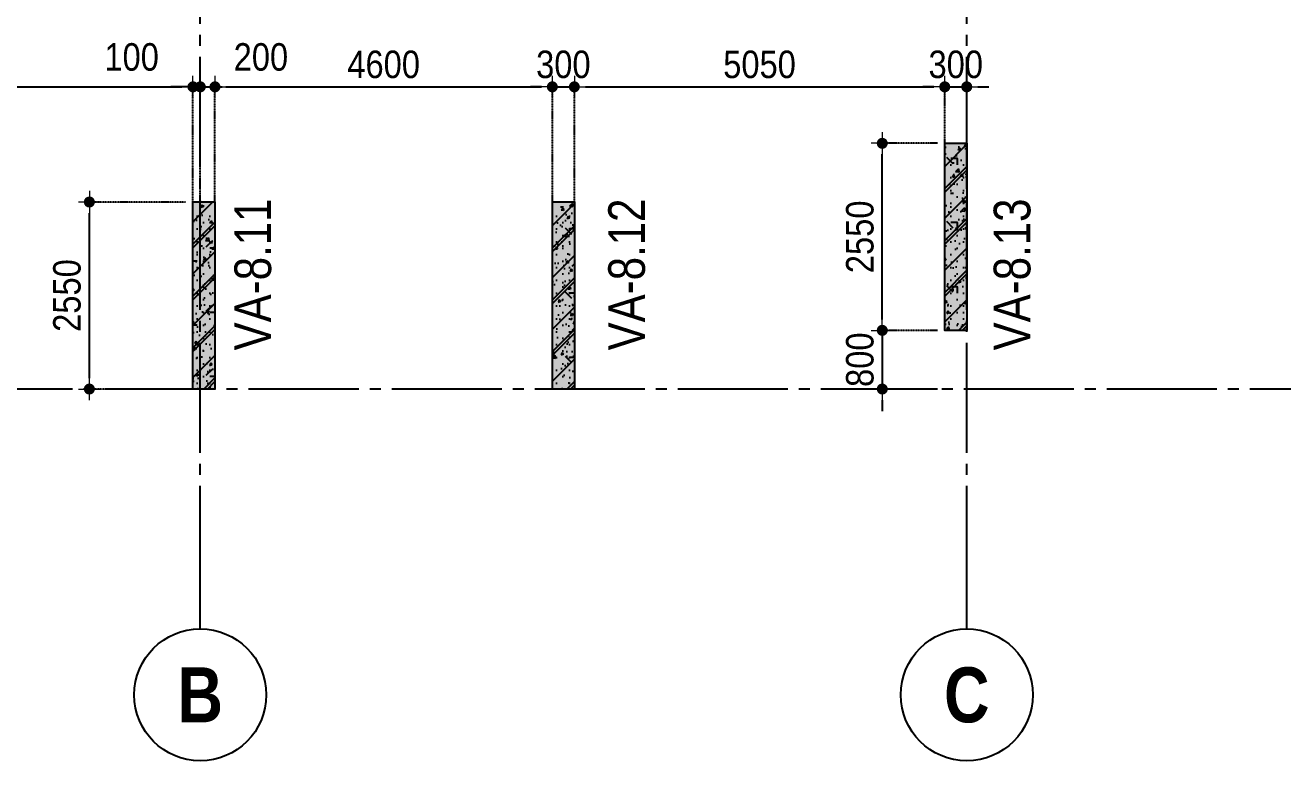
# Model space of a CAD drawing. Header units: millimetres. Extents: x -3973692 to -2843767, y 592734 to 838475.
# Drawn here: x -2938633 to -2921486, y 695162 to 705192 of the extents above; entities that cross this region are included whole.
import ezdxf
from ezdxf.enums import TextEntityAlignment as Align

# ---------------------------------------------------------------- set-up
doc = ezdxf.new("R2010")
doc.units = ezdxf.units.MM
doc.header["$MEASUREMENT"] = 0
doc.header["$PDMODE"] = 3
doc.header["$PDSIZE"] = -20
for name, pattern in [('CHG_XX_Luoi truc-Block A$0$MB_Luoi truc-150-TWA$0$Center101', [13, 10, -1, 1, -1]), ('DIVIDE2', [15.87499999999999, 6.349999999999998, -3.174999999999998, 0, -3.174999999999998, 0, -3.174999999999998]), ('HIDDEN5', [2.8375, 1.25, -1.5875])]:
    doc.linetypes.add(name, pattern=pattern)
doc.layers.get('0').update_dxf_attribs({"lineweight": 9})
doc.layers.get('Defpoints').update_dxf_attribs({"color": 10, "lineweight": 0})
for name, color, linetype, lineweight in [("'S_General_Dim_1", 1, 'Continuous', 18), ("'S_General_Divide_3 Intermediate", 3, 'DIVIDE2', 40), ('CHG_XX_Cot_Block A-T8-15$0$DBAO', 3, 'Continuous', 13), ('TEXT', 7, 'Continuous', 15)]:
    doc.layers.add(name, color=color, linetype=linetype, lineweight=lineweight)
for name, color, linetype in [('CHG_XX_Cot_Block A-T8-15$0$mb_cot tang 14-17 twa$0$Concrete Hatch', 218, 'Continuous'), ('CHG_XX_Cot_Block A-T8-15$0$mb_cot tang 14-17 twa$0$Concrete Line', 6, 'Continuous'), ('CHG_XX_Cot_Block A-T8-15$0$mb_cot tang 14-17 twa$0$Concrete Solid', 216, 'Continuous'), ('CHG_XX_Luoi truc-Block A$0$MB_Luoi truc-150-TWA$0$Grid', 34, 'Continuous'), ('CHG_XX_Luoi truc-Block A$0$MB_Luoi truc-150-TWA$0$Grid Line', 251, 'CHG_XX_Luoi truc-Block A$0$MB_Luoi truc-150-TWA$0$Center101')]:
    doc.layers.add(name, color=color, linetype=linetype)
doc.styles.add('arial', font='arial.ttf', dxfattribs={"width": 0.85})
doc.styles.add('CHG_XX_Luoi truc-Block A$0$MB_Luoi truc-150-TWA$0$Grid A-F$0$VNI-HelveCB', font='')
doc.styles.add('TTP-HelCon', font='')
doc.styles.get('CHG_XX_Luoi truc-Block A$0$MB_Luoi truc-150-TWA$0$Grid A-F$0$VNI-HelveCB').set_extended_font_data('VNI-Helve-Condense', bold=True)
doc.styles.get('TTP-HelCon').set_extended_font_data('VNI-Helve-Condense')
doc.dimstyles.new('150', dxfattribs={"dimscale": 150, "dimtxt": 2.5, "dimasz": 1, "dimexe": 0, "dimexo": 0, "dimgap": 0.75, "dimtad": 1, "dimdec": 0, "dimzin": 9, "dimdsep": 46, "dimtxsty": 'arial', "dimblk1": 'DIMDOT', "dimblk2": 'DIMDOT', "dimsah": 1, "dimcen": 2, "dimdle": 3, "dimclre": 8, "dimclrt": 2, "dimadec": 0, "dimazin": 0, "dimtfac": 1, "dimtdec": 0, "dimtix": 1, "dimtmove": 2, "dimatfit": 3, "dimldrblk": 'DIMPIJL', "dimfxl": 1, "dimtvp": 1.8, "dimtolj": 1, "dimtzin": 0, "dimarcsym": 0})

# ---------------------------------------------------------------- blocks, each defined once
blk = doc.blocks.new('*U3016')
at = {"layer": 'CHG_XX_Luoi truc-Block A$0$MB_Luoi truc-150-TWA$0$Grid', "lineweight": -2}
blk.add_line((0, -3), (0, 0), dxfattribs=at)
blk.add_circle((0, -9), 6, dxfattribs=at)
at = {"layer": 'CHG_XX_Luoi truc-Block A$0$MB_Luoi truc-150-TWA$0$Grid Line'}
blk.add_line((0, 0), (0, 467.0000000000001), dxfattribs=at)
at = {"layer": 'CHG_XX_Luoi truc-Block A$0$MB_Luoi truc-150-TWA$0$Grid', "lineweight": -2, "style": 'CHG_XX_Luoi truc-Block A$0$MB_Luoi truc-150-TWA$0$Grid A-F$0$VNI-HelveCB'}
for tag, p in [('GRIDSUB', (0, 476.0000000000001)), ('GRID', (0, -9))]:
    blk.add_attdef(tag, text='', height=5, dxfattribs=at).set_placement(p, align=Align.MIDDLE)
blk = doc.blocks.new('*U3014')
at = {"layer": 'CHG_XX_Luoi truc-Block A$0$MB_Luoi truc-150-TWA$0$Grid Line'}
blk.add_line((0, 0), (0, 404), dxfattribs=at)
at = {"layer": 'CHG_XX_Luoi truc-Block A$0$MB_Luoi truc-150-TWA$0$Grid', "lineweight": -2, "style": 'CHG_XX_Luoi truc-Block A$0$MB_Luoi truc-150-TWA$0$Grid A-F$0$VNI-HelveCB'}
for tag, p in [('GRIDSUB', (0, 413)), ('GRID', (0, -9))]:
    blk.add_attdef(tag, text='', height=5, dxfattribs=at).set_placement(p, align=Align.MIDDLE)
blk = doc.blocks.new('CHG_XX_Luoi truc-Block A')
at = {"layer": 'CHG_XX_Luoi truc-Block A$0$MB_Luoi truc-150-TWA$0$Grid'}
ref = blk.add_blockref('*U3016', (12250, 87440.67921933654), dxfattribs=dict(at, xscale=150, yscale=150, zscale=150))
ref.add_attrib('GRID', 'B', dxfattribs={"lineweight": -2, "height": 750, "style": 'CHG_XX_Luoi truc-Block A$0$MB_Luoi truc-150-TWA$0$Grid A-F$0$VNI-HelveCB'}).set_placement((12250, 86090.67921933654), align=Align.MIDDLE)
ref = blk.add_blockref('*U3016', (22700, 87440.67921933654), dxfattribs=dict(at, xscale=150, yscale=150, zscale=150))
ref.add_attrib('GRID', 'C', dxfattribs={"lineweight": -2, "height": 750, "style": 'CHG_XX_Luoi truc-Block A$0$MB_Luoi truc-150-TWA$0$Grid A-F$0$VNI-HelveCB'}).set_placement((22700, 86090.67921933654), align=Align.MIDDLE)
at = {"layer": 'CHG_XX_Luoi truc-Block A$0$MB_Luoi truc-150-TWA$0$Grid', "xscale": -150, "yscale": 150, "zscale": 150, "rotation": 90}
blk.add_blockref('*U3014', (57309.50927037185, 90259.63568854521), dxfattribs=at)
blk = doc.blocks.new('*U3163')
at = {"layer": 'CHG_XX_Cot_Block A-T8-15$0$mb_cot tang 14-17 twa$0$Concrete Hatch'}
h = blk.add_hatch(dxfattribs=at)
h.set_pattern_fill('CONCRETE', color=256, scale=50, style=0, pattern_type=2)
h.set_pattern_definition([(45, (-1800.000000000116, 50.00000000000006), (-176.7766952966369, 176.7766952966369), []), (45, (-1800.000000000116, 100.0000000000001), (-353.5533905932737, 353.5533905932738), []), (49.99999999999999, (-1800.000000000116, 50.00000000000006), (358.6300913003767, -31.37606749129755), [37.5, -412.5]), (355, (-1800.000000000116, 50.00000000000006), (-69.3756668065, 376.0960668500059), [30, -330]), (100.4514, (-1770.114160000116, 47.38533000000007), (289.2546908570108, 344.7197710304768), [31.870095, -350.571056]), (46.18420000000001, (-1800.000000000116, 150.0000000000001), (533.6205243128222, -82.75950716450905), [56.25, -618.75]), (96.6356, (-1755.531627500116, 143.1033465), (467.3313527743517, 487.0589354502209), [47.805144, -525.8565]), (351.1842, (-1800.000000000116, 150.0000000000001), (467.3309725668136, 487.0593004626623), [45, -495]), (21, (-1750.000000000116, 125.0000000000001), (298.4535260592309, -201.3094453326694), [37.5, -412.5]), (326.0000000000001, (-1750.000000000116, 125.0000000000001), (121.6576659607909, 362.5750225234265), [30, -330]), (71.4514, (-1725.128883500116, 108.2241970000001), (420.111314290745, 161.2652483549762), [31.870095, -350.571056]), (37.50000000000001, (-1800.000000000116, 50.00000000000006), (6.079927658645334, 166.4469269156558), [0, -326, 0, -335, 0, -331.25]), (7.499999999999999, (-1800.000000000116, 50.00000000000006), (131.5347687210743, 197.2058559411801), [0, -191, 0, -318.5, 0, -126.25]), (327.5, (-1911.500000000116, 50.00000000000006), (266.9112180862045, -11.2774358671899), [0, -125, 0, -390, 0, -517.5]), (317.5, (-1961.500000000116, 50.00000000000006), (291.5930846711931, 50.05249116615882), [0, -162.5, 0, -259, 0, -367.5]), (0, (-1625.000000000116, 225.0000000000001), (0, 875), [87.5, -787.5]), (0, (-1362.500000000116, 400.0000000000001), (0, 875), [87.5, -787.5]), (0, (-1537.500000000116, 750), (0, 875), [87.5, -350, 87.5, -350]), (90, (-1625.000000000116, 225.0000000000001), (-875, 5.35782974626967e-14), [87.5, -787.5]), (90, (-1537.500000000116, 750), (-875, 5.35782974626967e-14), [87.5, -787.5]), (90, (-1275.000000000116, 400.0000000000001), (-875, 5.35782974626967e-14), [87.5, -787.5]), (90, (-1100.000000000116, 662.5), (-875, 5.35782974626967e-14), [87.5, -787.5]), (135, (-1537.500000000116, 225.0000000000001), (-875.016357447105, 8.881784197001252e-14), [123.76, -1113.7]), (135, (-1450.000000000116, 750), (-875.016357447105, 8.881784197001252e-14), [123.76, -1113.7]), (45, (-1362.500000000116, 400.0000000000001), (8.881784197001252e-14, 875.016357447105), [123.76, -247.485, 123.76, -742.455]), (0, (-1975.000000000116, 50.00000000000006), (87.5, 87.5), [-175, 0])])
h.paths.add_polyline_path([(-2150.000000000116, 200), (-2150.000000000116, -99.99999999999994), (400, -100.0000000000001), (400, 200)])
at = {"layer": 'CHG_XX_Cot_Block A-T8-15$0$mb_cot tang 14-17 twa$0$Concrete Solid'}
blk.add_hatch(color=256, dxfattribs=at).paths.add_polyline_path([(-2150.000000000116, 200), (-2150.000000000116, -99.99999999999994), (400, -100.0000000000001), (400, 200)])
at = {"layer": 'CHG_XX_Cot_Block A-T8-15$0$mb_cot tang 14-17 twa$0$Concrete Line'}
blk.add_lwpolyline([(-2150.000000000116, 200), (-2150.000000000116, -99.99999999999994), (400, -100.0000000000001), (400, 200)], close=True, dxfattribs=at)
blk = doc.blocks.new('*U3167')
at = {"layer": 'CHG_XX_Cot_Block A-T8-15$0$mb_cot tang 14-17 twa$0$Concrete Hatch'}
h = blk.add_hatch(dxfattribs=at)
h.set_pattern_fill('CONCRETE', color=256, scale=50, style=0, pattern_type=2)
h.set_pattern_definition([(45, (-1800.000000000116, -249.9999999999995), (-176.7766952966369, 176.7766952966369), []), (45, (-1800.000000000116, -199.9999999999995), (-353.5533905932737, 353.5533905932738), []), (49.99999999999999, (-1800.000000000116, -249.9999999999995), (358.6300913003767, -31.37606749129755), [37.5, -412.5]), (355, (-1800.000000000116, -249.9999999999995), (-69.3756668065, 376.0960668500059), [30, -330]), (100.4514, (-1770.114160000116, -252.6146699999995), (289.2546908570108, 344.7197710304768), [31.870095, -350.571056]), (46.18420000000001, (-1800.000000000116, -149.9999999999995), (533.6205243128222, -82.75950716450905), [56.25, -618.75]), (96.6356, (-1755.531627500116, -156.8966534999996), (467.3313527743517, 487.0589354502209), [47.805144, -525.8565]), (351.1842, (-1800.000000000116, -149.9999999999995), (467.3309725668136, 487.0593004626623), [45, -495]), (21, (-1750.000000000116, -174.9999999999995), (298.4535260592309, -201.3094453326694), [37.5, -412.5]), (326.0000000000001, (-1750.000000000116, -174.9999999999995), (121.6576659607909, 362.5750225234265), [30, -330]), (71.4514, (-1725.128883500116, -191.7758029999995), (420.111314290745, 161.2652483549762), [31.870095, -350.571056]), (37.50000000000001, (-1800.000000000116, -249.9999999999995), (6.079927658645334, 166.4469269156558), [0, -326, 0, -335, 0, -331.25]), (7.499999999999999, (-1800.000000000116, -249.9999999999995), (131.5347687210743, 197.2058559411801), [0, -191, 0, -318.5, 0, -126.25]), (327.5, (-1911.500000000116, -249.9999999999995), (266.9112180862045, -11.2774358671899), [0, -125, 0, -390, 0, -517.5]), (317.5, (-1961.500000000116, -249.9999999999995), (291.5930846711931, 50.05249116615882), [0, -162.5, 0, -259, 0, -367.5]), (0, (-1625.000000000116, -74.99999999999955), (0, 875), [87.5, -787.5]), (0, (-1362.500000000116, 100.0000000000005), (0, 875), [87.5, -787.5]), (0, (-1537.500000000116, 450.0000000000005), (0, 875), [87.5, -350, 87.5, -350]), (90, (-1625.000000000116, -74.99999999999955), (-875, 5.35782974626967e-14), [87.5, -787.5]), (90, (-1537.500000000116, 450.0000000000005), (-875, 5.35782974626967e-14), [87.5, -787.5]), (90, (-1275.000000000116, 100.0000000000005), (-875, 5.35782974626967e-14), [87.5, -787.5]), (90, (-1100.000000000116, 362.5000000000005), (-875, 5.35782974626967e-14), [87.5, -787.5]), (135, (-1537.500000000116, -74.99999999999955), (-875.016357447105, 8.881784197001252e-14), [123.76, -1113.7]), (135, (-1450.000000000116, 450.0000000000005), (-875.016357447105, 8.881784197001252e-14), [123.76, -1113.7]), (45, (-1362.500000000116, 100.0000000000005), (8.881784197001252e-14, 875.016357447105), [123.76, -247.485, 123.76, -742.455]), (0, (-1975.000000000116, -249.9999999999995), (87.5, 87.5), [-175, 0])])
h.paths.add_polyline_path([(-2150.000000000116, 50.00000000000031), (-2150.000000000116, -249.9999999999999), (400, -250), (400, 50.00000000000031)])
at = {"layer": 'CHG_XX_Cot_Block A-T8-15$0$mb_cot tang 14-17 twa$0$Concrete Solid'}
blk.add_hatch(color=256, dxfattribs=at).paths.add_polyline_path([(-2150.000000000116, 50.00000000000031), (-2150.000000000116, -249.9999999999999), (400, -250), (400, 50.00000000000031)])
at = {"layer": 'CHG_XX_Cot_Block A-T8-15$0$mb_cot tang 14-17 twa$0$Concrete Line'}
blk.add_lwpolyline([(-2150.000000000116, 50.00000000000031), (-2150.000000000116, -249.9999999999999), (400, -250), (400, 50.00000000000031)], close=True, dxfattribs=at)
blk = doc.blocks.new('CHG_XX_Cot_Block A-T8-15')
at = {"layer": 'CHG_XX_Cot_Block A-T8-15$0$DBAO'}
blk.add_blockref('CHG_XX_Luoi truc-Block A', (8014952.261310224, 1085573.729690651), dxfattribs=at)
at = {"layer": 'CHG_XX_Cot_Block A-T8-15$0$mb_cot tang 14-17 twa$0$Concrete Line', "xscale": -1, "rotation": 90}
for name, p in [('*U3167', (8037402.261310224, 1177033.729690651)), ('*U3163', (8027302.261310224, 1176233.729690651)), ('*U3163', (8032202.261310224, 1176233.729690651))]:
    blk.add_blockref(name, p, dxfattribs=at)
blk = doc.blocks.new('DIMDOT')
for p, q in [((1, 0), (-1, 0)), ((0, -1), (0, 1))]:
    blk.add_line(p, q)
at = {"const_width": 0.5}
blk.add_lwpolyline([(-0.25, 0, 1), (0.25, 0, 1)], format="xyb", close=True, dxfattribs=at)
blk = doc.blocks.new('*D693')
at = {"layer": "'S_General_Dim_1", "color": 8, "linetype": 'HIDDEN5', "lineweight": -2, "transparency": 16777216}
for p, q in [((-2936445.198556937, 702780.6471370918), (-2937757.267521527, 702780.6471370918)), ((-2936445.198556937, 700230.6471370918), (-2937757.267521527, 700230.6471370918))]:
    blk.add_line(p, q, dxfattribs=at)
at = {"layer": "'S_General_Dim_1", "color": 0, "lineweight": -2, "transparency": 16777216}
blk.add_line((-2937757.267521527, 700380.6471370918), (-2937757.267521527, 702630.6471370918), dxfattribs=at)
at = {"layer": 'Defpoints', "color": 0, "transparency": 16777216}
for p in [(-2937757.267521527, 702780.6471370918), (-2936445.198556937, 702780.6471370918), (-2936445.198556937, 700230.6471370918)]:
    blk.add_point(p, dxfattribs=at)
at = {"layer": "'S_General_Dim_1", "color": 0, "lineweight": -2, "transparency": 16777216, "xscale": 150, "yscale": 150, "zscale": 150}
for p, rotation in [((-2937757.267521527, 702780.6471370918), 90), ((-2937757.267521527, 700230.6471370918), 270)]:
    blk.add_blockref('DIMDOT', p, dxfattribs=dict(at, rotation=rotation))
at = {"layer": "'S_General_Dim_1", "color": 2, "transparency": 16777216, "insert": (-2938061.232391922, 701505.6471370927), "char_height": 375, "attachment_point": 5, "rotation": 90, "style": 'arial'}
blk.add_mtext('\\A1;2550', dxfattribs=at)
blk = doc.blocks.new('DIMPIJL')
at = {"linetype": 'ByBlock'}
blk.add_solid([(-2.5, 0.4166666666666686), (-2.5, -0.4166666666666686), (0, 0)], dxfattribs=at)
blk = doc.blocks.new('*D694')
at = {"layer": "'S_General_Dim_1", "color": 8, "linetype": 'HIDDEN5', "lineweight": -2, "transparency": 16777216}
for p, q in [((-2944095.198556676, 702780.6471370916), (-2944095.198556676, 704350.7528729696)), ((-2936345.198556936, 702781.011449595), (-2936345.198556936, 704350.7528729696))]:
    blk.add_line(p, q, dxfattribs=at)
at = {"layer": "'S_General_Dim_1", "color": 0, "lineweight": -2, "transparency": 16777216}
blk.add_line((-2943945.198556676, 704350.7528729696), (-2936495.198556936, 704350.7528729696), dxfattribs=at)
at = {"layer": 'Defpoints', "color": 0, "transparency": 16777216}
for p in [(-2936345.198556936, 704350.7528729696), (-2944095.198556676, 702780.6471370916), (-2936345.198556936, 702781.011449595)]:
    blk.add_point(p, dxfattribs=at)
at = {"layer": "'S_General_Dim_1", "color": 0, "lineweight": -2, "transparency": 16777216, "xscale": 150, "yscale": 150, "zscale": 150, "rotation": 180}
blk.add_blockref('DIMDOT', (-2944095.198556676, 704350.7528729696), dxfattribs=at)
at = {"layer": "'S_General_Dim_1", "color": 0, "lineweight": -2, "transparency": 16777216, "xscale": 150, "yscale": 150, "zscale": 150}
blk.add_blockref('DIMDOT', (-2936345.198556936, 704350.7528729696), dxfattribs=at)
at = {"layer": "'S_General_Dim_1", "color": 2, "transparency": 16777216, "insert": (-2940220.198556806, 704654.7177433652), "char_height": 375, "attachment_point": 5, "style": 'arial'}
blk.add_mtext('\\A1;7750', dxfattribs=at)
blk = doc.blocks.new('*D695')
at = {"layer": "'S_General_Dim_1", "color": 0, "lineweight": -2, "transparency": 16777216}
for p, q in [((-2936495.198556936, 704350.7528729696), (-2936645.198556936, 704350.7528729696)), ((-2936345.198556936, 704350.7528729696), (-2936245.198556936, 704350.7528729696)), ((-2936095.198556936, 704350.7528729696), (-2935945.198556936, 704350.7528729696))]:
    blk.add_line(p, q, dxfattribs=at)
at = {"layer": "'S_General_Dim_1", "color": 8, "linetype": 'HIDDEN5', "lineweight": -2, "transparency": 16777216}
for p, q in [((-2936345.198556936, 702781.011449595), (-2936345.198556936, 704350.7528729696)), ((-2936245.198556936, 702780.6471370916), (-2936245.198556936, 704350.7528729696))]:
    blk.add_line(p, q, dxfattribs=at)
at = {"layer": 'Defpoints', "color": 0, "transparency": 16777216}
for p in [(-2936245.198556936, 704350.7528729696), (-2936345.198556936, 702781.011449595), (-2936245.198556936, 702780.6471370916)]:
    blk.add_point(p, dxfattribs=at)
at = {"layer": "'S_General_Dim_1", "color": 0, "lineweight": -2, "transparency": 16777216, "xscale": 150, "yscale": 150, "zscale": 150}
blk.add_blockref('DIMDOT', (-2936345.198556936, 704350.7528729696), dxfattribs=at)
at = {"layer": "'S_General_Dim_1", "color": 0, "lineweight": -2, "transparency": 16777216, "xscale": 150, "yscale": 150, "zscale": 150, "rotation": 180}
blk.add_blockref('DIMDOT', (-2936245.198556936, 704350.7528729696), dxfattribs=at)
at = {"layer": "'S_General_Dim_1", "color": 2, "transparency": 16777216, "insert": (-2937180.966588379, 704756.0393668305), "char_height": 375, "attachment_point": 5, "style": 'arial'}
blk.add_mtext('\\A1;100', dxfattribs=at)
blk = doc.blocks.new('*D696')
at = {"layer": "'S_General_Dim_1", "color": 0, "lineweight": -2, "transparency": 16777216}
for p, q in [((-2936395.198556936, 704350.7528729696), (-2936545.198556936, 704350.7528729696)), ((-2936245.198556936, 704350.7528729696), (-2936045.198556936, 704350.7528729696)), ((-2935895.198556936, 704350.7528729696), (-2935745.198556936, 704350.7528729696))]:
    blk.add_line(p, q, dxfattribs=at)
at = {"layer": "'S_General_Dim_1", "color": 8, "linetype": 'HIDDEN5', "lineweight": -2, "transparency": 16777216}
for p, q in [((-2936245.198556936, 702780.6471370916), (-2936245.198556936, 704350.7528729696)), ((-2936045.198556936, 702780.6471370916), (-2936045.198556936, 704350.7528729696))]:
    blk.add_line(p, q, dxfattribs=at)
at = {"layer": 'Defpoints', "color": 0, "transparency": 16777216}
for p in [(-2936045.198556936, 704350.7528729696), (-2936245.198556936, 702780.6471370916), (-2936045.198556936, 702780.6471370916)]:
    blk.add_point(p, dxfattribs=at)
at = {"layer": "'S_General_Dim_1", "color": 0, "lineweight": -2, "transparency": 16777216, "xscale": 150, "yscale": 150, "zscale": 150}
blk.add_blockref('DIMDOT', (-2936245.198556936, 704350.7528729696), dxfattribs=at)
at = {"layer": "'S_General_Dim_1", "color": 0, "lineweight": -2, "transparency": 16777216, "xscale": 150, "yscale": 150, "zscale": 150, "rotation": 180}
blk.add_blockref('DIMDOT', (-2936045.198556936, 704350.7528729696), dxfattribs=at)
at = {"layer": "'S_General_Dim_1", "color": 2, "transparency": 16777216, "insert": (-2935418.784225051, 704756.0393668305), "char_height": 375, "attachment_point": 5, "style": 'arial'}
blk.add_mtext('\\A1;200', dxfattribs=at)
blk = doc.blocks.new('*D697')
at = {"layer": "'S_General_Dim_1", "color": 8, "linetype": 'HIDDEN5', "lineweight": -2, "transparency": 16777216}
for p, q in [((-2936045.198556936, 702780.6471370916), (-2936045.198556936, 704350.7528729696)), ((-2931445.198556936, 702780.6471370916), (-2931445.198556936, 704350.7528729696))]:
    blk.add_line(p, q, dxfattribs=at)
at = {"layer": "'S_General_Dim_1", "color": 0, "lineweight": -2, "transparency": 16777216}
blk.add_line((-2935895.198556936, 704350.7528729696), (-2931595.198556936, 704350.7528729696), dxfattribs=at)
at = {"layer": 'Defpoints', "color": 0, "transparency": 16777216}
for p in [(-2931445.198556936, 704350.7528729696), (-2936045.198556936, 702780.6471370916), (-2931445.198556936, 702780.6471370916)]:
    blk.add_point(p, dxfattribs=at)
at = {"layer": "'S_General_Dim_1", "color": 0, "lineweight": -2, "transparency": 16777216, "xscale": 150, "yscale": 150, "zscale": 150, "rotation": 180}
blk.add_blockref('DIMDOT', (-2936045.198556936, 704350.7528729696), dxfattribs=at)
at = {"layer": "'S_General_Dim_1", "color": 0, "lineweight": -2, "transparency": 16777216, "xscale": 150, "yscale": 150, "zscale": 150}
blk.add_blockref('DIMDOT', (-2931445.198556936, 704350.7528729696), dxfattribs=at)
at = {"layer": "'S_General_Dim_1", "color": 2, "transparency": 16777216, "insert": (-2933745.198556936, 704654.7177433652), "char_height": 375, "attachment_point": 5, "style": 'arial'}
blk.add_mtext('\\A1;4600', dxfattribs=at)
blk = doc.blocks.new('*D698')
at = {"layer": "'S_General_Dim_1", "color": 0, "lineweight": -2, "transparency": 16777216}
for p, q in [((-2931595.198556936, 704350.7528729696), (-2931745.198556936, 704350.7528729696)), ((-2931445.198556936, 704350.7528729696), (-2931145.198556936, 704350.7528729696)), ((-2930995.198556936, 704350.7528729696), (-2930845.198556936, 704350.7528729696))]:
    blk.add_line(p, q, dxfattribs=at)
at = {"layer": "'S_General_Dim_1", "color": 8, "linetype": 'HIDDEN5', "lineweight": -2, "transparency": 16777216}
for p, q in [((-2931445.198556936, 702780.6471370916), (-2931445.198556936, 704350.7528729696)), ((-2931145.198556936, 702781.011449595), (-2931145.198556936, 704350.7528729696))]:
    blk.add_line(p, q, dxfattribs=at)
at = {"layer": 'Defpoints', "color": 0, "transparency": 16777216}
for p in [(-2931145.198556936, 704350.7528729696), (-2931445.198556936, 702780.6471370916), (-2931145.198556936, 702781.011449595)]:
    blk.add_point(p, dxfattribs=at)
at = {"layer": "'S_General_Dim_1", "color": 0, "lineweight": -2, "transparency": 16777216, "xscale": 150, "yscale": 150, "zscale": 150}
blk.add_blockref('DIMDOT', (-2931445.198556936, 704350.7528729696), dxfattribs=at)
at = {"layer": "'S_General_Dim_1", "color": 0, "lineweight": -2, "transparency": 16777216, "xscale": 150, "yscale": 150, "zscale": 150, "rotation": 180}
blk.add_blockref('DIMDOT', (-2931145.198556936, 704350.7528729696), dxfattribs=at)
at = {"layer": "'S_General_Dim_1", "color": 2, "transparency": 16777216, "insert": (-2931295.198556936, 704654.8456424102), "char_height": 375, "attachment_point": 5, "style": 'arial'}
blk.add_mtext('\\A1;300', dxfattribs=at)
blk = doc.blocks.new('*D699')
at = {"layer": "'S_General_Dim_1", "color": 8, "linetype": 'HIDDEN5', "lineweight": -2, "transparency": 16777216}
for p, q in [((-2931145.198556936, 702781.011449595), (-2931145.198556936, 704350.7528729696)), ((-2926095.198556936, 703581.011449595), (-2926095.198556936, 704350.7528729696))]:
    blk.add_line(p, q, dxfattribs=at)
at = {"layer": "'S_General_Dim_1", "color": 0, "lineweight": -2, "transparency": 16777216}
blk.add_line((-2930995.198556936, 704350.7528729696), (-2926245.198556936, 704350.7528729696), dxfattribs=at)
at = {"layer": 'Defpoints', "color": 0, "transparency": 16777216}
for p in [(-2926095.198556936, 704350.7528729696), (-2926095.198556936, 703581.011449595), (-2931145.198556936, 702781.011449595)]:
    blk.add_point(p, dxfattribs=at)
at = {"layer": "'S_General_Dim_1", "color": 0, "lineweight": -2, "transparency": 16777216, "xscale": 150, "yscale": 150, "zscale": 150, "rotation": 180}
blk.add_blockref('DIMDOT', (-2931145.198556936, 704350.7528729696), dxfattribs=at)
at = {"layer": "'S_General_Dim_1", "color": 0, "lineweight": -2, "transparency": 16777216, "xscale": 150, "yscale": 150, "zscale": 150}
blk.add_blockref('DIMDOT', (-2926095.198556936, 704350.7528729696), dxfattribs=at)
at = {"layer": "'S_General_Dim_1", "color": 2, "transparency": 16777216, "insert": (-2928620.198556936, 704654.7177433652), "char_height": 375, "attachment_point": 5, "style": 'arial'}
blk.add_mtext('\\A1;5050', dxfattribs=at)
blk = doc.blocks.new('*D700')
at = {"layer": "'S_General_Dim_1", "color": 0, "lineweight": -2, "transparency": 16777216}
for p, q in [((-2926245.198556936, 704350.7528729696), (-2926395.198556936, 704350.7528729696)), ((-2926095.198556936, 704350.7528729696), (-2925795.198556936, 704350.7528729696)), ((-2925645.198556936, 704350.7528729696), (-2925495.198556936, 704350.7528729696))]:
    blk.add_line(p, q, dxfattribs=at)
at = {"layer": "'S_General_Dim_1", "color": 8, "linetype": 'HIDDEN5', "lineweight": -2, "transparency": 16777216}
for p, q in [((-2926095.198556936, 703581.011449595), (-2926095.198556936, 704350.7528729696)), ((-2925795.198556936, 703580.6471380697), (-2925795.198556936, 704350.7528729696))]:
    blk.add_line(p, q, dxfattribs=at)
at = {"layer": 'Defpoints', "color": 0, "transparency": 16777216}
for p in [(-2925795.198556936, 704350.7528729696), (-2926095.198556936, 703581.011449595), (-2925795.198556936, 703580.6471380697)]:
    blk.add_point(p, dxfattribs=at)
at = {"layer": "'S_General_Dim_1", "color": 0, "lineweight": -2, "transparency": 16777216, "xscale": 150, "yscale": 150, "zscale": 150}
blk.add_blockref('DIMDOT', (-2926095.198556936, 704350.7528729696), dxfattribs=at)
at = {"layer": "'S_General_Dim_1", "color": 0, "lineweight": -2, "transparency": 16777216, "xscale": 150, "yscale": 150, "zscale": 150, "rotation": 180}
blk.add_blockref('DIMDOT', (-2925795.198556936, 704350.7528729696), dxfattribs=at)
at = {"layer": "'S_General_Dim_1", "color": 2, "transparency": 16777216, "insert": (-2925945.198556936, 704654.8456424102), "char_height": 375, "attachment_point": 5, "style": 'arial'}
blk.add_mtext('\\A1;300', dxfattribs=at)
blk = doc.blocks.new('*D701')
at = {"layer": "'S_General_Dim_1", "color": 0, "lineweight": -2, "transparency": 16777216}
for p, q in [((-2926947.133981165, 701180.64713807), (-2926947.133981165, 701330.64713807)), ((-2926947.133981165, 701030.64713807), (-2926947.133981165, 700230.6471381313)), ((-2926947.133981165, 700080.6471381313), (-2926947.133981165, 699930.6471381313))]:
    blk.add_line(p, q, dxfattribs=at)
at = {"layer": "'S_General_Dim_1", "color": 8, "linetype": 'HIDDEN5', "lineweight": -2, "transparency": 16777216}
for p, q in [((-2926195.198556937, 701030.64713807), (-2926947.133981165, 701030.64713807)), ((-2926195.198556937, 700230.6471381313), (-2926947.133981165, 700230.6471381313))]:
    blk.add_line(p, q, dxfattribs=at)
at = {"layer": 'Defpoints', "color": 0, "transparency": 16777216}
for p in [(-2926195.198556937, 701030.64713807), (-2926947.133981165, 700230.6471381313), (-2926195.198556937, 700230.6471381313)]:
    blk.add_point(p, dxfattribs=at)
at = {"layer": "'S_General_Dim_1", "color": 0, "lineweight": -2, "transparency": 16777216, "xscale": 150, "yscale": 150, "zscale": 150}
for p, rotation in [((-2926947.133981165, 701030.64713807), 270), ((-2926947.133981165, 700230.6471381313), 90)]:
    blk.add_blockref('DIMDOT', p, dxfattribs=dict(at, rotation=rotation))
at = {"layer": "'S_General_Dim_1", "color": 2, "transparency": 16777216, "insert": (-2927251.09885156, 700630.6471381015), "char_height": 375, "attachment_point": 5, "rotation": 90, "style": 'arial'}
blk.add_mtext('\\A1;800', dxfattribs=at)
blk = doc.blocks.new('*D702')
at = {"layer": "'S_General_Dim_1", "color": 8, "linetype": 'HIDDEN5', "lineweight": -2, "transparency": 16777216}
for p, q in [((-2926195.198556937, 703580.64713807), (-2926947.133981172, 703580.64713807)), ((-2926195.198556937, 701030.64713807), (-2926947.133981172, 701030.64713807))]:
    blk.add_line(p, q, dxfattribs=at)
at = {"layer": "'S_General_Dim_1", "color": 0, "lineweight": -2, "transparency": 16777216}
blk.add_line((-2926947.133981172, 701180.64713807), (-2926947.133981172, 703430.64713807), dxfattribs=at)
at = {"layer": 'Defpoints', "color": 0, "transparency": 16777216}
for p in [(-2926947.133981172, 703580.64713807), (-2926195.198556937, 703580.64713807), (-2926195.198556937, 701030.64713807)]:
    blk.add_point(p, dxfattribs=at)
at = {"layer": "'S_General_Dim_1", "color": 0, "lineweight": -2, "transparency": 16777216, "xscale": 150, "yscale": 150, "zscale": 150}
for p, rotation in [((-2926947.133981172, 703580.64713807), 90), ((-2926947.133981172, 701030.64713807), 270)]:
    blk.add_blockref('DIMDOT', p, dxfattribs=dict(at, rotation=rotation))
at = {"layer": "'S_General_Dim_1", "color": 2, "transparency": 16777216, "insert": (-2927251.098851568, 702305.6471380708), "char_height": 375, "attachment_point": 5, "rotation": 90, "style": 'arial'}
blk.add_mtext('\\A1;2550', dxfattribs=at)
blk = doc.blocks.new('a')
at = {"layer": 'TEXT', "color": 3, "style": 'TTP-HelCon'}
for s, p in [('VA-8.11', (13215.61697997525, -61462.93532885285)), ('VA-8.12', (18312.62097997591, -61462.93532885285)), ('VA-8.13', (23567.26447997615, -61462.93532885285))]:
    blk.add_text(s, height=500, rotation=90, dxfattribs=at).set_placement(p)

msp = doc.modelspace()

# ---------------------------------------------------------------- block references
at = {"layer": "'S_General_Divide_3 Intermediate"}
msp.add_blockref('CHG_XX_Cot_Block A-T8-15', (-10963447.45986716, -475602.7182410646), dxfattribs=at)
at = {"layer": 'TEXT'}
msp.add_blockref('a', (-2948495.198556936, 762221.0114495861), dxfattribs=at)

# ---------------------------------------------------------------- dimensions: what is measured, and where the dimension line sits
at = {"layer": "'S_General_Dim_1"}
for base, p1, p2, picture, middle in [((-2936245.198556936, 704350.7528729696), (-2936345.198556936, 702781.011449595), (-2936245.198556936, 702780.6471370916), '*D695', (-2937180.966588379, 704756.0393668305)), ((-2936045.198556936, 704350.7528729696), (-2936245.198556936, 702780.6471370916), (-2936045.198556936, 702780.6471370916), '*D696', (-2935418.784225051, 704756.0393668305))]:
    dim = msp.add_linear_dim(base=base, p1=p1, p2=p2, dimstyle='150', dxfattribs=at)
    dim.commit()
    dim.dimension.update_dxf_attribs({"geometry": picture, "text_midpoint": middle, "dimtype": 160})
for base, p1, p2, picture, middle in [((-2936345.198556936, 704350.7528729696), (-2944095.198556676, 702780.6471370916), (-2936345.198556936, 702781.011449595), '*D694', (-2940220.198556806, 704654.7177433652)), ((-2931445.198556936, 704350.7528729696), (-2936045.198556936, 702780.6471370916), (-2931445.198556936, 702780.6471370916), '*D697', (-2933745.198556936, 704654.7177433652)), ((-2931145.198556936, 704350.7528729696), (-2931445.198556936, 702780.6471370916), (-2931145.198556936, 702781.011449595), '*D698', (-2931295.198556936, 704654.8456424102)), ((-2926095.198556936, 704350.7528729696), (-2931145.198556936, 702781.011449595), (-2926095.198556936, 703581.011449595), '*D699', (-2928620.198556936, 704654.7177433652)), ((-2925795.198556936, 704350.7528729696), (-2926095.198556936, 703581.011449595), (-2925795.198556936, 703580.6471380697), '*D700', (-2925945.198556936, 704654.8456424102))]:
    dim = msp.add_linear_dim(base=base, p1=p1, p2=p2, dimstyle='150', dxfattribs=at)
    dim.commit()
    dim.dimension.update_dxf_attribs({"geometry": picture, "text_midpoint": middle})
for base, p1, p2, picture, middle in [((-2926947.133981172, 703580.64713807), (-2926195.198556936, 701030.6471380697), (-2926195.198556936, 703580.6471380697), '*D702', (-2927251.098851568, 702305.6471380708)), ((-2937757.267521527, 702780.6471370918), (-2936445.198556936, 700230.6471370916), (-2936445.198556936, 702780.6471370916), '*D693', (-2938061.232391922, 701505.6471370927)), ((-2926947.133981165, 700230.6471381313), (-2926195.198556936, 701030.6471380697), (-2926195.198556936, 700230.6471381311), '*D701', (-2927251.09885156, 700630.6471381015))]:
    dim = msp.add_linear_dim(base=base, p1=p1, p2=p2, angle=90, dimstyle='150', dxfattribs=at)
    dim.commit()
    dim.dimension.update_dxf_attribs({"geometry": picture, "text_midpoint": middle})

doc.saveas('drawing.dxf')
